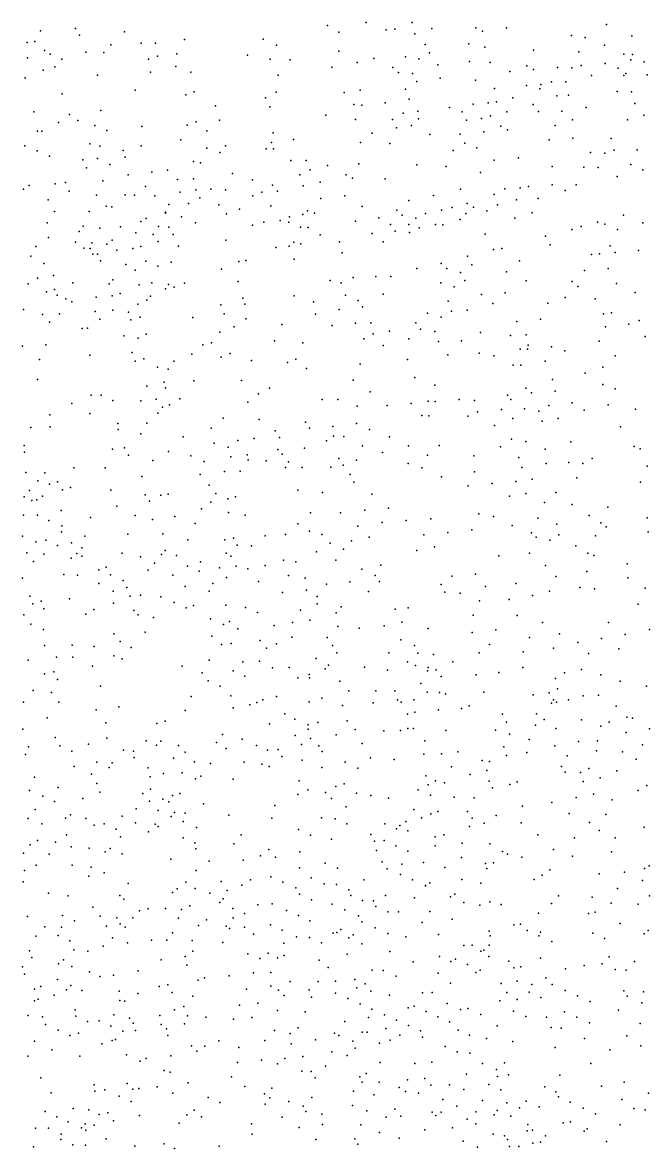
# Model space of a CAD drawing. Header units: inches. Extents: x 1412000 to 4237944, y 4931095 to 14792305.
# Drawn here: x 2823633.2 to 2823715.2, y 9862286.1 to 9862433.2 of the extents above; entities that cross this region are included whole.
import ezdxf

# ---------------------------------------------------------------- set-up
doc = ezdxf.new("R2010")
doc.units = ezdxf.units.IN
doc.header["$MEASUREMENT"] = 0

# ---------------------------------------------------------------- blocks, each defined once
blk = doc.blocks.new('SHORTSTLIDAR')
for p in [(1412084.39, 4931388.64), (1412088.94, 4931388.94), (1412121.93, 4931389.35), (1412126.96, 4931389.73), (1412129.58, 4931388.77), (1412130.7, 4931388.88), (1412132.98, 4931389.71), (1412135.56, 4931388.94), (1412141.3, 4931389.03), (1412142.18, 4931388.59), (1412145.31, 4931389.02), (1412158.4, 4931389.46), (1412082.65, 4931387.12), (1412083.63, 4931387.26), (1412089.49, 4931388.06), (1412095.36, 4931388.51), (1412103.19, 4931387.52), (1412113.5, 4931387.55), (1412123.41, 4931388.46), (1412133.35, 4931388.24), (1412153.82, 4931388.04), (1412155.59, 4931387.77), (1412161.69, 4931388), (1412084.92, 4931386.08), (1412085.65, 4931385.61), (1412090.33, 4931385.85), (1412092.67, 4931385.8), (1412093.59, 4931386.83), (1412097.56, 4931387.03), (1412099.42, 4931387.02), (1412102.2, 4931385.65), (1412115.24, 4931386.78), (1412123.37, 4931385.97), (1412134.66, 4931386.86), (1412135.24, 4931385.78), (1412140.41, 4931386.95), (1412142.48, 4931386.51), (1412148.83, 4931386.12), (1412154.79, 4931385.9), (1412158.12, 4931386.75), (1412082.68, 4931385.12), (1412087.19, 4931384.92), (1412098.52, 4931384.92), (1412099.69, 4931385.33), (1412111.44, 4931385.44), (1412114.43, 4931384.92), (1412117.03, 4931384.83), (1412125.8, 4931384.51), (1412127.97, 4931385.04), (1412132.09, 4931385.24), (1412133.84, 4931384.97), (1412136.35, 4931384.19), (1412140.47, 4931384.65), (1412143.19, 4931384.51), (1412158.21, 4931384.37), (1412160.67, 4931385.57), (1412161.55, 4931384.84), (1412161.79, 4931385.56), (1412163.33, 4931384.61), (1412084.71, 4931383.48), (1412086.25, 4931383.94), (1412091.85, 4931382.83), (1412098.78, 4931383.25), (1412102.06, 4931383.97), (1412104.04, 4931383.22), (1412115.46, 4931382.85), (1412122.48, 4931383.9), (1412130.46, 4931383.85), (1412131.21, 4931383.19), (1412133.01, 4931383.06), (1412145.75, 4931383.32), (1412147.96, 4931384.07), (1412148.85, 4931383.58), (1412151.99, 4931383.85), (1412153.87, 4931383.81), (1412155.09, 4931384.13), (1412156.43, 4931382.82), (1412159.91, 4931383.75), (1412160.67, 4931382.79), (1412160.9, 4931383.06), (1412163.71, 4931382.87), (1412082.38, 4931382.51), (1412133.59, 4931382.03), (1412136.62, 4931382.44), (1412141.27, 4931382.18), (1412147.93, 4931381.48), (1412149.8, 4931381.61), (1412151.18, 4931381.98), (1412153.09, 4931381.97), (1412087.22, 4931380.41), (1412096.76, 4931380.9), (1412103.38, 4931380.29), (1412104.46, 4931380.68), (1412113.82, 4931379.89), (1412115.18, 4931380.61), (1412124.09, 4931380.58), (1412126.18, 4931380.89), (1412132.12, 4931381), (1412132.59, 4931379.73), (1412143.73, 4931381.12), (1412146.14, 4931379.88), (1412149.66, 4931381.04), (1412151.89, 4931380.14), (1412153.42, 4931380.22), (1412159.78, 4931380.72), (1412161.64, 4931380.68), (1412107.27, 4931378.82), (1412114.36, 4931378.72), (1412125.35, 4931379), (1412126.39, 4931378.92), (1412129.47, 4931379.21), (1412137.86, 4931378.64), (1412140.96, 4931379.04), (1412142.92, 4931379.23), (1412144.01, 4931379.35), (1412148.8, 4931379.02), (1412155.75, 4931378.62), (1412162.08, 4931379.14), (1412083.5, 4931378.07), (1412088.16, 4931377.7), (1412089.27, 4931376.9), (1412092.29, 4931378.23), (1412107.77, 4931376.96), (1412121.71, 4931377.61), (1412125.57, 4931377.05), (1412130.41, 4931377.03), (1412131.79, 4931377.86), (1412133.72, 4931378.12), (1412133.8, 4931377.13), (1412139.5, 4931378.05), (1412140.08, 4931376.97), (1412142.05, 4931377.19), (1412143.23, 4931377.53), (1412145.37, 4931378.06), (1412149.52, 4931378.1), (1412152.53, 4931378.15), (1412153.93, 4931377.01), (1412161.15, 4931377.02), (1412163.29, 4931377.61), (1412083.97, 4931375.54), (1412084.55, 4931375.54), (1412086.73, 4931376.64), (1412091.49, 4931376.27), (1412093.05, 4931375.6), (1412097.63, 4931376.14), (1412103.56, 4931376.29), (1412104.73, 4931376.73), (1412106.14, 4931375.57), (1412114.8, 4931375.33), (1412130.95, 4931375.98), (1412132.91, 4931376.25), (1412142.34, 4931375.46), (1412144.58, 4931376.2), (1412145.45, 4931375.72), (1412151.69, 4931376.27), (1412090.85, 4931373.87), (1412102.74, 4931374.4), (1412114.59, 4931374.03), (1412117.47, 4931374.45), (1412126.21, 4931374.05), (1412127.77, 4931375.28), (1412130.05, 4931373.9), (1412135.29, 4931375.1), (1412139.27, 4931375.12), (1412139.88, 4931373.94), (1412150.88, 4931374.39), (1412153.99, 4931374.62), (1412159, 4931374.59), (1412082.35, 4931373.62), (1412083.93, 4931372.94), (1412092.14, 4931373.56), (1412095.17, 4931373), (1412097.53, 4931373.63), (1412106.13, 4931373.3), (1412107.82, 4931372.74), (1412108.56, 4931373.61), (1412113.88, 4931373.23), (1412114.86, 4931373.2), (1412138.35, 4931373.02), (1412141.44, 4931373.37), (1412156.28, 4931372.76), (1412158.16, 4931372.67), (1412159.39, 4931373.03), (1412162.42, 4931373.1), (1412085.54, 4931372.25), (1412089.93, 4931371.77), (1412091.82, 4931371.97), (1412093.46, 4931371.17), (1412095.47, 4931372.13), (1412104.39, 4931371.56), (1412105.3, 4931371.39), (1412117.13, 4931371.7), (1412119.13, 4931371.7), (1412121.89, 4931371.02), (1412126.01, 4931371.27), (1412133.57, 4931371.11), (1412137.43, 4931370.92), (1412143.7, 4931371.72), (1412146.87, 4931372.04), (1412151.28, 4931370.91), (1412161.56, 4931371.19), (1412090.39, 4931370.74), (1412095.85, 4931369.83), (1412098.94, 4931370.18), (1412101, 4931370.41), (1412109.5, 4931369.98), (1412118.31, 4931369.81), (1412119.65, 4931370.48), (1412124.37, 4931369.84), (1412141.93, 4931370.11), (1412155.43, 4931370.84), (1412157.32, 4931370.76), (1412159.78, 4931369.59), (1412163.14, 4931370.49), (1412082.17, 4931367.95), (1412082.9, 4931368.41), (1412086.28, 4931368.64), (1412087.65, 4931368.81), (1412092.52, 4931369.05), (1412098.1, 4931368.28), (1412102.28, 4931369.19), (1412104.39, 4931369.3), (1412112.1, 4931369.17), (1412114.7, 4931368.45), (1412118.72, 4931368.36), (1412120.94, 4931368.88), (1412125.17, 4931369.38), (1412129.43, 4931369.29), (1412139.28, 4931367.95), (1412145.09, 4931368.01), (1412147.1, 4931368.14), (1412148.19, 4931368.28), (1412151.3, 4931368.5), (1412154.41, 4931368.51), (1412085.38, 4931366.55), (1412088.14, 4931367.7), (1412091.69, 4931367.15), (1412095.46, 4931367.19), (1412096.68, 4931367.18), (1412099.32, 4931367.09), (1412102.64, 4931367.55), (1412104.7, 4931367.86), (1412105.2, 4931366.8), (1412106.66, 4931367.93), (1412108.56, 4931367.84), (1412112.15, 4931367.07), (1412113.32, 4931367.57), (1412115.36, 4931367.69), (1412121.04, 4931366.73), (1412124.17, 4931367.08), (1412132.54, 4931366.48), (1412135.75, 4931367.11), (1412143.68, 4931367.25), (1412146.62, 4931366.53), (1412149.46, 4931366.72), (1412152.98, 4931367.79), (1412086.2, 4931365.01), (1412090.74, 4931365.01), (1412092.99, 4931365.72), (1412093.73, 4931365.64), (1412101.16, 4931365.92), (1412103.74, 4931366.06), (1412107.69, 4931365.89), (1412110.41, 4931365.32), (1412114.52, 4931365.78), (1412119.3, 4931365.1), (1412126.46, 4931365.7), (1412130.98, 4931365.2), (1412136.83, 4931365.19), (1412138.2, 4931365.53), (1412140.17, 4931366.08), (1412141, 4931365.6), (1412142.74, 4931365.1), (1412144.15, 4931365.89), (1412085.26, 4931363.56), (1412097.52, 4931363.71), (1412098.22, 4931364.13), (1412100.72, 4931364.96), (1412100.72, 4931364.81), (1412102.81, 4931364.34), (1412104.67, 4931363.55), (1412108.71, 4931364.7), (1412113.58, 4931363.64), (1412115.71, 4931363.87), (1412116.86, 4931363.64), (1412116.95, 4931364.35), (1412118.68, 4931364.63), (1412120.2, 4931364.83), (1412125.59, 4931363.77), (1412128.64, 4931364.21), (1412131.69, 4931364.56), (1412133.45, 4931364.16), (1412134.73, 4931364.78), (1412139.25, 4931363.98), (1412140, 4931364.76), (1412146.41, 4931364.17), (1412148.65, 4931364.85), (1412157.23, 4931363.62), (1412160.61, 4931364.53), (1412163.14, 4931363.55), (1412089.46, 4931362.41), (1412089.98, 4931363.12), (1412092.12, 4931362.87), (1412094.83, 4931363.03), (1412096.86, 4931362.24), (1412099.79, 4931363.06), (1412101.17, 4931362.99), (1412112.09, 4931363.25), (1412118.37, 4931362.97), (1412119.36, 4931362.93), (1412127.73, 4931362.13), (1412130.16, 4931363.31), (1412130.77, 4931362.47), (1412132.54, 4931363.33), (1412132.65, 4931362.3), (1412133.89, 4931362.88), (1412136.01, 4931363.32), (1412137.01, 4931363.28), (1412142.53, 4931362.06), (1412153.85, 4931362.69), (1412155.06, 4931363.07), (1412158.17, 4931363.36), (1412159.81, 4931362.67), (1412085.45, 4931361.63), (1412088.94, 4931361.03), (1412091.09, 4931360.93), (1412093.05, 4931360.75), (1412093.76, 4931361.28), (1412099.1, 4931362.01), (1412099.78, 4931361.1), (1412101.73, 4931362.04), (1412108.63, 4931361.29), (1412117.52, 4931361.04), (1412118.41, 4931360.78), (1412120.93, 4931361.99), (1412123.47, 4931361.07), (1412129.2, 4931361.05), (1412150.43, 4931361.81), (1412151.03, 4931360.68), (1412083.11, 4931359.21), (1412083.76, 4931360.44), (1412090.05, 4931360.23), (1412090.86, 4931360.21), (1412091.21, 4931359.44), (1412091.84, 4931359.47), (1412094.36, 4931359.96), (1412096.45, 4931360.17), (1412097.51, 4931360.47), (1412102.42, 4931360.51), (1412115.15, 4931360.3), (1412116.91, 4931360.49), (1412123.81, 4931359.63), (1412140.21, 4931359.17), (1412143.63, 4931360.07), (1412144.69, 4931360.19), (1412156.45, 4931359.4), (1412157.46, 4931359.51), (1412158.89, 4931360.56), (1412159.54, 4931359.65), (1412162.59, 4931359.93), (1412084.81, 4931358.22), (1412092.22, 4931358.57), (1412095.54, 4931358.08), (1412098.15, 4931358.55), (1412099.73, 4931357.87), (1412101.48, 4931358.39), (1412110.32, 4931358.47), (1412111.24, 4931358.64), (1412117.56, 4931358.78), (1412136.79, 4931358.22), (1412140.79, 4931358.07), (1412147, 4931358.59), (1412083.97, 4931356.3), (1412086.1, 4931356.66), (1412096.76, 4931357.34), (1412108.06, 4931357.51), (1412125.27, 4931356.39), (1412128.22, 4931356.53), (1412130.19, 4931356.53), (1412133.57, 4931357.57), (1412137.53, 4931357.57), (1412139.3, 4931357.07), (1412145.33, 4931357.16), (1412155.53, 4931357.3), (1412158.62, 4931357.56), (1412082.78, 4931355.58), (1412086.2, 4931354.83), (1412088.63, 4931355.72), (1412093.35, 4931355.56), (1412093.83, 4931356.1), (1412097.27, 4931355.43), (1412098.93, 4931355.69), (1412100.72, 4931354.93), (1412101.11, 4931355.48), (1412101.87, 4931355.12), (1412103.2, 4931355.65), (1412110.23, 4931355.87), (1412122.27, 4931356), (1412123.71, 4931355.69), (1412136.71, 4931355.7), (1412138.49, 4931355.19), (1412139.88, 4931356), (1412147.89, 4931355.96), (1412153.88, 4931355.88), (1412154.64, 4931355.23), (1412159.69, 4931355.61), (1412085.16, 4931354.53), (1412086.58, 4931354.08), (1412087.7, 4931353.6), (1412088.48, 4931353.24), (1412091.66, 4931353.82), (1412093.75, 4931354), (1412094.79, 4931354.3), (1412098.27, 4931353.44), (1412098.78, 4931353.96), (1412110.86, 4931353.69), (1412117.53, 4931354.01), (1412120.1, 4931353.23), (1412124.25, 4931354.08), (1412125.9, 4931353.39), (1412129.19, 4931354.24), (1412137.67, 4931353.31), (1412142.05, 4931354.16), (1412145.16, 4931354.39), (1412152.97, 4931353.79), (1412156.9, 4931353.6), (1412162.13, 4931354.46), (1412082.17, 4931352.22), (1412091.53, 4931351.95), (1412093.84, 4931352.14), (1412095.9, 4931351.89), (1412097.1, 4931352.93), (1412107.96, 4931352.84), (1412111.11, 4931352.9), (1412123.42, 4931352.2), (1412126.5, 4931352.57), (1412138.14, 4931352.02), (1412140.19, 4931352.12), (1412143.53, 4931352.99), (1412150.7, 4931353.04), (1412159.05, 4931351.79), (1412084.66, 4931351.55), (1412085.56, 4931350.55), (1412086.85, 4931351.66), (1412092.15, 4931350.95), (1412096.2, 4931350.86), (1412097.43, 4931351.21), (1412104.31, 4931351.19), (1412108.39, 4931351.66), (1412111.23, 4931350.98), (1412120.34, 4931351.59), (1412125.56, 4931350.45), (1412127.57, 4931350.48), (1412133.44, 4931350.48), (1412134.98, 4931351.73), (1412136.77, 4931351.21), (1412146.67, 4931350.67), (1412149.78, 4931350.96), (1412157.99, 4931351.67), (1412161.32, 4931350.29), (1412162.68, 4931350.78), (1412089.85, 4931349.73), (1412090.54, 4931349.76), (1412098.22, 4931349), (1412107.82, 4931349.25), (1412109.72, 4931349.96), (1412115.92, 4931350.25), (1412122.51, 4931350.11), (1412127.88, 4931349.03), (1412130.02, 4931349.39), (1412134.07, 4931349.65), (1412135.96, 4931349.36), (1412141.91, 4931349.23), (1412147.9, 4931348.92), (1412158.25, 4931349.95), (1412082.03, 4931347.44), (1412085.07, 4931347.59), (1412095.3, 4931348.79), (1412097.16, 4931348.45), (1412105.61, 4931347.62), (1412106.73, 4931347.88), (1412114.99, 4931348.13), (1412118.7, 4931347.84), (1412126.66, 4931348.4), (1412129.2, 4931347.52), (1412132.53, 4931348.4), (1412136.41, 4931348.05), (1412139.43, 4931348.14), (1412145.85, 4931348.81), (1412148.16, 4931347.56), (1412157.43, 4931348.07), (1412163.44, 4931348.7), (1412090.83, 4931346.26), (1412096.35, 4931346.58), (1412104.17, 4931346.37), (1412108, 4931345.97), (1412109.18, 4931346.46), (1412137.66, 4931346.28), (1412141.73, 4931346.49), (1412143.67, 4931346.18), (1412147.09, 4931347.04), (1412148.08, 4931347.03), (1412151.18, 4931347.32), (1412152.96, 4931346.83), (1412159.51, 4931346.14), (1412084.24, 4931345.67), (1412096.76, 4931345.46), (1412097.9, 4931345.79), (1412099.67, 4931344.67), (1412101.08, 4931344.4), (1412101.81, 4931345.47), (1412111.96, 4931345.54), (1412116.67, 4931345.29), (1412117.77, 4931345.74), (1412119.17, 4931344.5), (1412126.16, 4931345.08), (1412132.35, 4931345.69), (1412146.19, 4931344.95), (1412147.17, 4931344.95), (1412150.37, 4931345.45), (1412157.93, 4931344.7), (1412084, 4931343.05), (1412110.65, 4931342.94), (1412125.25, 4931342.99), (1412133.35, 4931343.31), (1412151.34, 4931343.07), (1412155.62, 4931343.91), (1412098.29, 4931342.18), (1412100.56, 4931342.72), (1412100.72, 4931341.96), (1412104.45, 4931342.91), (1412114.32, 4931341.95), (1412127.5, 4931341.46), (1412135.95, 4931342.32), (1412147.86, 4931341.93), (1412151.67, 4931341.54), (1412157.9, 4931342.43), (1412159.52, 4931341.85), (1412091.01, 4931341.02), (1412092.3, 4931341.01), (1412093.85, 4931340.33), (1412097.48, 4931340.29), (1412099.52, 4931340.51), (1412102.61, 4931340.56), (1412111.49, 4931340.09), (1412112.87, 4931341.18), (1412121.2, 4931340.46), (1412123.24, 4931340.47), (1412135.06, 4931340.25), (1412135.97, 4931340.21), (1412139.11, 4931340.47), (1412141.14, 4931340.34), (1412145.45, 4931341), (1412145.89, 4931340.47), (1412148.58, 4931341.31), (1412153.92, 4931340), (1412088.48, 4931339.91), (1412090.84, 4931338.62), (1412099.71, 4931338.67), (1412100.34, 4931339.46), (1412101.23, 4931339.76), (1412125.77, 4931339.59), (1412129.72, 4931339.65), (1412132.87, 4931339.93), (1412141.52, 4931338.84), (1412144.64, 4931339.13), (1412147.67, 4931339.23), (1412149.55, 4931338.93), (1412150.86, 4931339.69), (1412155.49, 4931339.07), (1412158.62, 4931339.77), (1412162.17, 4931339.19), (1412085.59, 4931338.44), (1412094.49, 4931337.31), (1412098.27, 4931337.35), (1412108.27, 4931338.02), (1412112.98, 4931337.85), (1412119.02, 4931337.49), (1412125.71, 4931337.31), (1412134.25, 4931338.37), (1412135.15, 4931338.34), (1412140.25, 4931338.27), (1412143.75, 4931337.07), (1412146.15, 4931337.98), (1412149.97, 4931337.63), (1412152.08, 4931337.95), (1412083.12, 4931336.79), (1412085.65, 4931336.86), (1412094.53, 4931336.54), (1412097.48, 4931335.97), (1412103.02, 4931335.58), (1412106.68, 4931336.7), (1412115.07, 4931336.38), (1412119.57, 4931336.7), (1412122.61, 4931336.94), (1412122.7, 4931335.67), (1412124.06, 4931335.62), (1412127.41, 4931336.52), (1412130.01, 4931335.59), (1412160.24, 4931336.89), (1412082.25, 4931334.42), (1412095.37, 4931334.15), (1412107.07, 4931334.73), (1412108.93, 4931334.24), (1412110.2, 4931335.08), (1412112.33, 4931335.34), (1412115.64, 4931335.49), (1412121.78, 4931335.04), (1412126.49, 4931334.41), (1412132.52, 4931334.4), (1412136.49, 4931334.45), (1412144.55, 4931334.25), (1412145.95, 4931335.27), (1412147.84, 4931334.96), (1412153.71, 4931334.93), (1412162, 4931334.31), (1412082.31, 4931333.56), (1412093.78, 4931333.95), (1412095.88, 4931333.16), (1412101.1, 4931333.65), (1412104.05, 4931333.1), (1412109.28, 4931332.97), (1412111.4, 4931333.23), (1412115.41, 4931333.92), (1412116, 4931333.31), (1412118.89, 4931334.08), (1412123.41, 4931332.74), (1412129.11, 4931333.51), (1412134.97, 4931333.18), (1412141.05, 4931333.08), (1412146.94, 4931332.89), (1412150.36, 4931333.97), (1412156.5, 4931332.73), (1412162.8, 4931334), (1412088.73, 4931331.54), (1412092.84, 4931331.52), (1412099.08, 4931332.49), (1412105.79, 4931332.34), (1412111.52, 4931332.56), (1412113.9, 4931332.44), (1412116.41, 4931331.55), (1412116.83, 4931332.3), (1412118.61, 4931331.55), (1412122.33, 4931331.63), (1412123.94, 4931331.89), (1412125.68, 4931332.53), (1412132.44, 4931332.09), (1412134.26, 4931331.52), (1412147.34, 4931331.58), (1412150.48, 4931332.1), (1412153.47, 4931332.24), (1412155.3, 4931332.07), (1412163.72, 4931331.72), (1412082.48, 4931330.9), (1412084.03, 4931329.82), (1412084.96, 4931330.88), (1412086.59, 4931329.69), (1412097.63, 4931330.37), (1412105.26, 4931330.66), (1412108.43, 4931331.06), (1412110.47, 4931331.1), (1412124.86, 4931330.65), (1412136.82, 4931330.33), (1412141.11, 4931331.01), (1412146.53, 4931329.73), (1412148.65, 4931330.02), (1412154.5, 4931330.2), (1412082.95, 4931328.55), (1412085.55, 4931329.38), (1412087.26, 4931328.63), (1412088.31, 4931328.95), (1412093.59, 4931328.62), (1412106.45, 4931329.24), (1412118.04, 4931328.59), (1412121.24, 4931328.32), (1412125.36, 4931329.64), (1412140.29, 4931329.15), (1412143.43, 4931329.47), (1412151.76, 4931328.3), (1412162.83, 4931329.64), (1412082.25, 4931327.72), (1412083.23, 4931327.24), (1412083.89, 4931327.36), (1412084.63, 4931327.82), (1412098.06, 4931327.98), (1412098.64, 4931327.16), (1412100.12, 4931327.95), (1412101.08, 4931328.06), (1412106.66, 4931327.03), (1412107.32, 4931328.16), (1412108.89, 4931327.48), (1412109.9, 4931327.73), (1412127.7, 4931328.07), (1412145.7, 4931327.84), (1412147.85, 4931328.17), (1412150.28, 4931327), (1412082.14, 4931325.33), (1412083.97, 4931325.34), (1412087.09, 4931325.94), (1412094.36, 4931326.52), (1412096.76, 4931325.29), (1412105.42, 4931326.16), (1412108.95, 4931325.67), (1412111.13, 4931325.34), (1412119.68, 4931325.63), (1412123.59, 4931325.62), (1412126.79, 4931325.97), (1412129.89, 4931326.23), (1412141.68, 4931325.49), (1412153.89, 4931326.72), (1412156.12, 4931325.29), (1412158.56, 4931326.4), (1412085.47, 4931324.66), (1412087.19, 4931323.92), (1412090.94, 4931325.03), (1412099.03, 4931324.77), (1412101.96, 4931325.17), (1412104.59, 4931324.26), (1412118.03, 4931324.2), (1412125.87, 4931323.88), (1412129.07, 4931324.38), (1412132.2, 4931324.62), (1412135.43, 4931324.87), (1412143.61, 4931325.17), (1412146.04, 4931323.99), (1412149.39, 4931324.93), (1412151.88, 4931324.16), (1412157.67, 4931324.34), (1412158.36, 4931323.81), (1412163.69, 4931324.98), (1412082.04, 4931322.6), (1412087.12, 4931323.14), (1412090.2, 4931322.57), (1412095.81, 4931322.86), (1412100.4, 4931322.88), (1412109.62, 4931322.33), (1412113.75, 4931322.63), (1412116.43, 4931322.83), (1412119.55, 4931323.24), (1412121.15, 4931322.8), (1412127.36, 4931322.46), (1412134.51, 4931322.78), (1412137.64, 4931323.08), (1412140.79, 4931323.43), (1412148.57, 4931323.04), (1412149.2, 4931322.46), (1412152.16, 4931322.76), (1412156.95, 4931322.65), (1412163.82, 4931323.17), (1412083.76, 4931321.85), (1412085.09, 4931322.06), (1412086.6, 4931321.39), (1412088.44, 4931321.74), (1412089.78, 4931321.06), (1412103.65, 4931322.12), (1412108.48, 4931322.12), (1412110.09, 4931321.42), (1412111.96, 4931321.34), (1412122.25, 4931321.67), (1412124.01, 4931320.91), (1412125.05, 4931322), (1412135.92, 4931321.19), (1412150.97, 4931322.07), (1412154.39, 4931321.32), (1412082.6, 4931320.43), (1412084.83, 4931320.24), (1412088.4, 4931319.73), (1412089.15, 4931320.32), (1412089.77, 4931319.97), (1412095.07, 4931320.39), (1412097.45, 4931319.88), (1412100.2, 4931320.19), (1412100.67, 4931320.72), (1412102.18, 4931320.06), (1412108.64, 4931320.37), (1412109.28, 4931319.96), (1412116.15, 4931319.46), (1412120.48, 4931320.56), (1412123, 4931319.44), (1412133.61, 4931320.7), (1412144.31, 4931320), (1412148.3, 4931320.38), (1412155.97, 4931320.38), (1412156.73, 4931320.07), (1412083.46, 4931319.26), (1412092.01, 4931318.21), (1412092.96, 4931318.55), (1412098.45, 4931318.15), (1412099.27, 4931319.08), (1412103.61, 4931318.68), (1412105.14, 4931318.01), (1412105.29, 4931319.23), (1412107.8, 4931318.45), (1412109.98, 4931318.67), (1412111.5, 4931318.33), (1412113.78, 4931318.75), (1412117.79, 4931319.24), (1412126.4, 4931318.29), (1412128.9, 4931318.78), (1412150.42, 4931318.76), (1412155.8, 4931317.98), (1412161.09, 4931318.97), (1412082.03, 4931317.12), (1412087.43, 4931317.57), (1412089.22, 4931317.48), (1412093.55, 4931317.53), (1412095.18, 4931316.8), (1412101.67, 4931317.49), (1412108.69, 4931317.18), (1412112.87, 4931316.66), (1412116.8, 4931317.43), (1412119.01, 4931317.1), (1412124.83, 4931316.62), (1412128.16, 4931317.46), (1412128.71, 4931316.66), (1412138.15, 4931317.36), (1412141.25, 4931317.62), (1412151.78, 4931317.3), (1412161.2, 4931317.15), (1412092.02, 4931316.41), (1412093.9, 4931315.4), (1412095.69, 4931315.86), (1412103.28, 4931316.03), (1412106.42, 4931315.39), (1412106.92, 4931316.39), (1412116.04, 4931315.23), (1412119.18, 4931315.55), (1412121.78, 4931316.31), (1412127.27, 4931315.38), (1412136.76, 4931316.26), (1412137.24, 4931315.28), (1412139.26, 4931315.13), (1412142.59, 4931316.02), (1412146.55, 4931316.39), (1412150.94, 4931315.4), (1412154.9, 4931315.87), (1412156.81, 4931315.71), (1412163.44, 4931315.78), (1412082.97, 4931314.75), (1412083.37, 4931313.76), (1412084.45, 4931314.08), (1412088.18, 4931314.38), (1412093.93, 4931313.82), (1412096.11, 4931314.76), (1412097.44, 4931314.86), (1412100.12, 4931314.66), (1412101.85, 4931313.9), (1412104.39, 4931313.52), (1412108.6, 4931313.59), (1412120.54, 4931313.74), (1412120.56, 4931314.72), (1412141.77, 4931314.13), (1412145.66, 4931314.32), (1412148.7, 4931314.82), (1412162.54, 4931313.7), (1412082.2, 4931312.33), (1412084.83, 4931313.11), (1412090.29, 4931312.41), (1412091.36, 4931312.99), (1412096.58, 4931312.89), (1412097.14, 4931312.29), (1412103.44, 4931313.21), (1412111.19, 4931313.28), (1412112.74, 4931312.6), (1412118.36, 4931312.93), (1412123.05, 4931312.57), (1412123.7, 4931313.34), (1412130.75, 4931313.04), (1412132.44, 4931313.21), (1412140.95, 4931312.25), (1412146.71, 4931312.24), (1412083.11, 4931311.1), (1412099.17, 4931311.96), (1412106.6, 4931311.8), (1412108.32, 4931311.04), (1412109.08, 4931311.42), (1412114.93, 4931310.93), (1412117.32, 4931311.31), (1412119.59, 4931311.62), (1412123.25, 4931310.78), (1412126.05, 4931310.56), (1412129.3, 4931310.86), (1412131.65, 4931311.35), (1412150.02, 4931311.31), (1412158.65, 4931311.3), (1412084.78, 4931310.37), (1412093.96, 4931309.82), (1412098.09, 4931310.04), (1412106.8, 4931309.51), (1412110.19, 4931310.5), (1412117.26, 4931309.38), (1412121.85, 4931309.35), (1412135.06, 4931310.54), (1412140.83, 4931309.98), (1412143.92, 4931310.34), (1412148.32, 4931309.34), (1412152.25, 4931309.82), (1412157.74, 4931309.21), (1412160.82, 4931309.75), (1412164, 4931310.39), (1412084.91, 4931308.3), (1412088.52, 4931308.36), (1412091.41, 4931308.18), (1412094.8, 4931308.83), (1412096.24, 4931308.05), (1412108.03, 4931308.45), (1412109.32, 4931308.54), (1412113.1, 4931308.96), (1412113.95, 4931307.96), (1412115.22, 4931308.5), (1412122.56, 4931308.29), (1412131.51, 4931309.03), (1412133.3, 4931308.3), (1412143.09, 4931308.44), (1412151.45, 4931307.97), (1412154.66, 4931308.71), (1412160.01, 4931307.87), (1412082.77, 4931306.37), (1412086.48, 4931306.76), (1412088.62, 4931306.79), (1412093.97, 4931306.93), (1412095.07, 4931306.57), (1412106.43, 4931306.39), (1412110.84, 4931306.16), (1412113.01, 4931306.27), (1412120.44, 4931306.6), (1412123.13, 4931307.36), (1412129.92, 4931307.35), (1412132.38, 4931306.18), (1412133.74, 4931307.31), (1412135.78, 4931307.12), (1412138.31, 4931306.16), (1412141.75, 4931307.33), (1412147.51, 4931307.47), (1412156.04, 4931307.26), (1412086.13, 4931304.88), (1412091.17, 4931305.6), (1412102.92, 4931305.59), (1412105.52, 4931304.74), (1412109.56, 4931305), (1412114.71, 4931305.36), (1412116.91, 4931305.43), (1412121.6, 4931305.24), (1412122.03, 4931305.71), (1412126.74, 4931305.45), (1412129.77, 4931305.06), (1412133.43, 4931305.69), (1412135, 4931305), (1412135.05, 4931305.44), (1412136.11, 4931305.12), (1412144.31, 4931304.78), (1412147.46, 4931305.41), (1412152.91, 4931304.71), (1412155.13, 4931305.16), (1412084.89, 4931304.59), (1412086.6, 4931303.85), (1412106.3, 4931303.67), (1412111.12, 4931304.31), (1412118.05, 4931304.06), (1412119.53, 4931304.5), (1412119.54, 4931304.08), (1412123.52, 4931303.64), (1412134.13, 4931303.34), (1412136.75, 4931304.25), (1412141.34, 4931304.45), (1412151.74, 4931304), (1412157.66, 4931304.45), (1412160.17, 4931303.62), (1412083.42, 4931302.42), (1412085.82, 4931302.14), (1412092.21, 4931302.97), (1412107.87, 4931302.97), (1412109.27, 4931301.72), (1412124.69, 4931302.36), (1412128.24, 4931302.36), (1412130.71, 4931302.37), (1412134.96, 4931302.21), (1412136.57, 4931302.15), (1412137.35, 4931302), (1412142.36, 4931302.19), (1412148.79, 4931301.87), (1412150.91, 4931302.11), (1412151.99, 4931302.62), (1412155.34, 4931301.74), (1412157.36, 4931301.8), (1412163.61, 4931303), (1412082.16, 4931300.91), (1412086.79, 4931300.91), (1412094.63, 4931300.27), (1412104.07, 4931301.63), (1412111.74, 4931300.55), (1412112.65, 4931300.86), (1412113.44, 4931301.21), (1412115.26, 4931301.64), (1412119.51, 4931300.94), (1412121.17, 4931301.4), (1412123.86, 4931300.47), (1412127.9, 4931300.81), (1412131.05, 4931301.18), (1412131.55, 4931300.91), (1412133.2, 4931301.2), (1412140.43, 4931300.42), (1412151.18, 4931300.75), (1412151.45, 4931301.18), (1412151.86, 4931300.91), (1412153.41, 4931301.19), (1412159.64, 4931300.39), (1412085.27, 4931298.83), (1412091.68, 4931299.88), (1412103.29, 4931299.8), (1412109.57, 4931300.15), (1412116.35, 4931299.35), (1412132.38, 4931299.32), (1412133.35, 4931299.57), (1412136.41, 4931299.87), (1412139.43, 4931300.06), (1412144.81, 4931299.34), (1412149.22, 4931299.37), (1412161.03, 4931298.95), (1412161.8, 4931298.82), (1412082.09, 4931297.36), (1412092.91, 4931298.18), (1412099.59, 4931298.12), (1412100.7, 4931298.39), (1412114.34, 4931298.04), (1412117.64, 4931298.67), (1412119.36, 4931297.91), (1412119.4, 4931297.35), (1412120.63, 4931298.23), (1412124.48, 4931298.47), (1412125.54, 4931297.33), (1412132.4, 4931297.43), (1412133.14, 4931297.47), (1412145.32, 4931298.28), (1412149.09, 4931297.89), (1412150.26, 4931298.64), (1412151.78, 4931297.43), (1412155.14, 4931298.6), (1412157.65, 4931297.77), (1412158.73, 4931298.3), (1412164.01, 4931297.42), (1412086.3, 4931296.26), (1412093.04, 4931296.19), (1412098.22, 4931295.86), (1412108.2, 4931296.65), (1412110.74, 4931296.07), (1412117.67, 4931296.55), (1412119.7, 4931296.13), (1412123.04, 4931296.62), (1412129.28, 4931297.15), (1412131.45, 4931297.18), (1412134.65, 4931295.85), (1412137.37, 4931297.21), (1412143.89, 4931297.25), (1412145.72, 4931296.71), (1412148.28, 4931296.03), (1412157.23, 4931295.86), (1412160.98, 4931296.94), (1412082.82, 4931295.04), (1412086.89, 4931295.2), (1412088.48, 4931294.51), (1412090.64, 4931295.39), (1412095.23, 4931294.6), (1412096.56, 4931294.48), (1412099.54, 4931295.27), (1412100.1, 4931295.78), (1412102.43, 4931295.25), (1412103.28, 4931294.36), (1412107.41, 4931295.64), (1412108.66, 4931294.83), (1412112.64, 4931295.24), (1412114.05, 4931294.63), (1412115.46, 4931294.7), (1412118.53, 4931295.38), (1412120.79, 4931295.18), (1412121.23, 4931294.46), (1412126.44, 4931295.48), (1412138.97, 4931294.39), (1412144.95, 4931295.06), (1412151.63, 4931295.2), (1412154.72, 4931295.74), (1412157.08, 4931294.52), (1412160.5, 4931294.42), (1412163.11, 4931295.33), (1412082.42, 4931294.05), (1412091.77, 4931293.06), (1412093.76, 4931292.95), (1412096.63, 4931293.67), (1412101.78, 4931293.56), (1412104.52, 4931293.08), (1412111.02, 4931293.07), (1412115.94, 4931293.79), (1412118.6, 4931293.31), (1412124.2, 4931293.03), (1412127.51, 4931293.63), (1412130.63, 4931293.4), (1412134.51, 4931294.08), (1412136.82, 4931294.13), (1412142.15, 4931293.27), (1412143.08, 4931293.13), (1412145.32, 4931293.91), (1412147.98, 4931294.3), (1412153.26, 4931293.86), (1412162.29, 4931293.46), (1412088.8, 4931292.49), (1412091.06, 4931291.5), (1412093.36, 4931292.34), (1412098.47, 4931292.31), (1412100.46, 4931291.55), (1412102.92, 4931291.64), (1412106.62, 4931292.87), (1412113.34, 4931292.77), (1412114.27, 4931292.48), (1412121.17, 4931292.35), (1412125.89, 4931292.28), (1412138.12, 4931292.43), (1412140.56, 4931291.46), (1412142.74, 4931291.97), (1412152.49, 4931292.49), (1412152.98, 4931291.76), (1412155.01, 4931291.69), (1412156.09, 4931292.22), (1412159.75, 4931291.93), (1412083.6, 4931291.09), (1412091.74, 4931290.28), (1412098.73, 4931291.15), (1412104.63, 4931290.88), (1412105.34, 4931291.22), (1412109.56, 4931290.85), (1412118.19, 4931290.63), (1412124.11, 4931290.21), (1412134.77, 4931291.26), (1412135.06, 4931290.11), (1412136.05, 4931290.61), (1412137.2, 4931290.33), (1412143.05, 4931290.58), (1412145.73, 4931290.12), (1412146.69, 4931290.47), (1412155.34, 4931290.52), (1412157.58, 4931290.99), (1412163.65, 4931290.02), (1412082.94, 4931289.36), (1412084.68, 4931288.59), (1412086.68, 4931289.73), (1412092.14, 4931289.12), (1412097.77, 4931288.96), (1412098.77, 4931289.54), (1412101.64, 4931288.68), (1412102.61, 4931288.97), (1412118.03, 4931288.84), (1412119.32, 4931289.42), (1412121.64, 4931289.09), (1412122.99, 4931289.86), (1412125.71, 4931289.01), (1412127.57, 4931288.69), (1412133.77, 4931289.44), (1412135.37, 4931288.74), (1412143.47, 4931289.69), (1412156.67, 4931288.88), (1412162.53, 4931289.33), (1412086.21, 4931287.89), (1412089.92, 4931288.3), (1412098.64, 4931287.95), (1412100.39, 4931288.21), (1412101.17, 4931287.88), (1412105.7, 4931287.59), (1412115.02, 4931287.37), (1412122.45, 4931288.31), (1412124.35, 4931287.22), (1412129.87, 4931288.34), (1412138.47, 4931288.47), (1412141.09, 4931288.4), (1412147.39, 4931287.3), (1412151.24, 4931287.76), (1412154.43, 4931288.45), (1412159.14, 4931288.13), (1412082.76, 4931285.7), (1412083.68, 4931286.86), (1412087.67, 4931285.71), (1412088.3, 4931286.18), (1412090.33, 4931285.7), (1412095.08, 4931286.01), (1412096.88, 4931286.97), (1412099.78, 4931286.73), (1412101.46, 4931285.97), (1412101.91, 4931286.49), (1412103.28, 4931286.4), (1412109.01, 4931286.13), (1412114.64, 4931285.74), (1412121.11, 4931285.78), (1412122.9, 4931285.66), (1412133.18, 4931286.88), (1412134.18, 4931285.79), (1412135.44, 4931286.3), (1412136.35, 4931286.61), (1412140.22, 4931286.59), (1412140.84, 4931285.75), (1412143.97, 4931286.1), (1412153.5, 4931286.32), (1412158.31, 4931286.21), (1412084.55, 4931284.99), (1412091.39, 4931284.8), (1412092.69, 4931284.99), (1412094.27, 4931284.29), (1412096.81, 4931285.13), (1412099.37, 4931284.94), (1412099.75, 4931284.64), (1412103.05, 4931285.28), (1412104.77, 4931284.53), (1412118.1, 4931284.23), (1412124.43, 4931284.97), (1412129.39, 4931285), (1412130.95, 4931284.32), (1412131.35, 4931284.79), (1412132.16, 4931285.28), (1412132.41, 4931284.08), (1412140.46, 4931284.64), (1412142.39, 4931285.06), (1412147.22, 4931285.1), (1412156.16, 4931285.16), (1412157.42, 4931284.14), (1412163.3, 4931284.54), (1412083.98, 4931282.82), (1412086.35, 4931282.59), (1412087.78, 4931283.55), (1412094.83, 4931283.29), (1412098.49, 4931283.96), (1412103.03, 4931283.18), (1412110.63, 4931283.55), (1412119.69, 4931283.53), (1412122.44, 4931282.98), (1412127.56, 4931283.6), (1412128.05, 4931282.73), (1412129.33, 4931282.81), (1412136, 4931283.29), (1412137.11, 4931283.55), (1412149.39, 4931283.54), (1412154.19, 4931283.18), (1412159.52, 4931283.14), (1412082.15, 4931281.15), (1412083.03, 4931282.23), (1412088.38, 4931282), (1412090.76, 4931281.81), (1412092.83, 4931281.33), (1412093.5, 4931281.76), (1412104.57, 4931282.49), (1412104.71, 4931281.74), (1412109.67, 4931282.36), (1412114.26, 4931281.64), (1412118.31, 4931281.32), (1412128.33, 4931281.5), (1412130.86, 4931282.13), (1412132.42, 4931281.43), (1412136, 4931282.11), (1412139.53, 4931282.48), (1412143.14, 4931282.38), (1412144.8, 4931281.36), (1412151.47, 4931281.62), (1412159.06, 4931281.32), (1412085.5, 4931281.03), (1412095.05, 4931281.07), (1412101.43, 4931280.37), (1412106.45, 4931280.09), (1412110.9, 4931280.23), (1412113.15, 4931280.83), (1412115.1, 4931280.63), (1412121.62, 4931279.87), (1412129.06, 4931280.04), (1412131.61, 4931279.7), (1412134.47, 4931279.92), (1412139.45, 4931280.59), (1412142.59, 4931279.81), (1412143.63, 4931279.91), (1412145.43, 4931281.03), (1412147.34, 4931280.64), (1412153.93, 4931280.78), (1412082.31, 4931278.89), (1412083.8, 4931279.6), (1412088.51, 4931279.61), (1412091.01, 4931279.33), (1412092.72, 4931278.58), (1412104.73, 4931278.91), (1412118.26, 4931279.22), (1412123.21, 4931279.18), (1412129.71, 4931279.12), (1412131.44, 4931278.35), (1412137.26, 4931279.28), (1412142.73, 4931279.14), (1412149.97, 4931278.26), (1412150.97, 4931278.98), (1412157.41, 4931278.47), (1412160.76, 4931278.66), (1412163.37, 4931279.16), (1412163.95, 4931279.51), (1412082.12, 4931277.4), (1412090.71, 4931278.15), (1412095.86, 4931277.18), (1412103.37, 4931277.36), (1412108.01, 4931277.46), (1412110.7, 4931276.96), (1412111.85, 4931277.66), (1412114.5, 4931278.07), (1412116.07, 4931277.37), (1412119.76, 4931277.93), (1412121.47, 4931277.16), (1412123.09, 4931277.08), (1412126.64, 4931277.67), (1412133.02, 4931277.67), (1412134.73, 4931276.94), (1412134.74, 4931276.9), (1412135.27, 4931277.26), (1412139.46, 4931277.71), (1412141.94, 4931277.22), (1412148.93, 4931277.7), (1412163.11, 4931277.59), (1412085.45, 4931275.92), (1412088, 4931275.57), (1412094.76, 4931275.61), (1412101.65, 4931276.01), (1412102.26, 4931276.48), (1412104.59, 4931276.56), (1412106.54, 4931275.95), (1412108.8, 4931276.26), (1412117.78, 4931276.61), (1412118.23, 4931275.78), (1412124.68, 4931276.37), (1412124.95, 4931275.62), (1412129.48, 4931275.62), (1412133.27, 4931275.34), (1412137.99, 4931275.47), (1412138.57, 4931275.81), (1412152.11, 4931275.58), (1412156.5, 4931275.4), (1412159.84, 4931276.54), (1412164.01, 4931275.57), (1412091.24, 4931274.11), (1412095.29, 4931275.14), (1412098.47, 4931273.86), (1412100.74, 4931273.94), (1412102.82, 4931273.79), (1412103.92, 4931274.26), (1412107.81, 4931274.69), (1412108.25, 4931275.2), (1412109.54, 4931273.94), (1412112.82, 4931274.39), (1412114.66, 4931274.53), (1412119.8, 4931275.07), (1412122.5, 4931274.51), (1412126.48, 4931274.95), (1412127.94, 4931274.92), (1412128.23, 4931274.17), (1412139.72, 4931274.7), (1412141.84, 4931274.36), (1412143.14, 4931274.78), (1412144.62, 4931274.43), (1412151.21, 4931274.59), (1412158.99, 4931274.6), (1412162.55, 4931274.49), (1412082.68, 4931272.89), (1412087.26, 4931273.02), (1412088.83, 4931272.3), (1412092.18, 4931272.93), (1412094.38, 4931272.7), (1412096.45, 4931272.72), (1412097.33, 4931273.6), (1412102.44, 4931272.65), (1412106.1, 4931272.43), (1412109.56, 4931272.69), (1412111.07, 4931273.25), (1412116.56, 4931273.68), (1412118.11, 4931273), (1412119.62, 4931272.32), (1412124.19, 4931273.73), (1412125.95, 4931272.98), (1412129.78, 4931273.49), (1412131.19, 4931273.47), (1412135.28, 4931273.52), (1412138.22, 4931272.55), (1412149.5, 4931273.3), (1412156.04, 4931273.29), (1412156.92, 4931273.44), (1412084.97, 4931271.52), (1412087.13, 4931271.5), (1412093.03, 4931271.61), (1412094.82, 4931271.91), (1412095.46, 4931271.47), (1412105.06, 4931271.69), (1412108.67, 4931271.61), (1412109.09, 4931271.3), (1412111.06, 4931271.47), (1412114.45, 4931271.77), (1412115.99, 4931271.09), (1412123.67, 4931271.17), (1412126.4, 4931272.17), (1412128.13, 4931271.4), (1412134.27, 4931272.09), (1412143.06, 4931270.98), (1412146.27, 4931271.81), (1412147.16, 4931271.86), (1412148, 4931271.06), (1412149.76, 4931270.83), (1412160.18, 4931271.98), (1412163.83, 4931271.04), (1412083.77, 4931270.31), (1412086.7, 4931270.4), (1412088.22, 4931269.72), (1412093.79, 4931270.08), (1412095.74, 4931269.44), (1412098.9, 4931269.79), (1412100.89, 4931269.79), (1412101.63, 4931270.76), (1412104.21, 4931269.75), (1412108.21, 4931269.5), (1412112.23, 4931270.58), (1412116.22, 4931269.41), (1412117.87, 4931270.24), (1412119.56, 4931270.13), (1412121.12, 4931269.44), (1412122.67, 4931270.7), (1412123.13, 4931270.78), (1412124.69, 4931270.09), (1412125.25, 4931270.47), (1412129.8, 4931270.66), (1412132.13, 4931270.2), (1412136.44, 4931270.53), (1412143.19, 4931270.37), (1412149.54, 4931270.37), (1412151.26, 4931269.61), (1412156.59, 4931270.7), (1412158.13, 4931270.02), (1412163.31, 4931270.61), (1412082.95, 4931268.4), (1412088.75, 4931268.51), (1412090.55, 4931268.35), (1412092.59, 4931268.98), (1412104.32, 4931268.36), (1412111.51, 4931268.02), (1412114.16, 4931268.08), (1412124.48, 4931267.96), (1412126.41, 4931269.32), (1412130.06, 4931268.32), (1412139.73, 4931269.09), (1412140.83, 4931269.15), (1412141.96, 4931268.34), (1412142.35, 4931268.48), (1412143.04, 4931269.14), (1412083.23, 4931267.51), (1412086.73, 4931266.7), (1412087.41, 4931267.2), (1412100.16, 4931267.22), (1412103.29, 4931267.63), (1412103.52, 4931266.51), (1412113.07, 4931267.4), (1412115.36, 4931267.47), (1412116.24, 4931267.77), (1412120.83, 4931267.16), (1412133.11, 4931266.94), (1412136.54, 4931267.67), (1412138.03, 4931267), (1412138.64, 4931267.3), (1412140.2, 4931266.6), (1412143.01, 4931267.64), (1412145.64, 4931267.02), (1412149.76, 4931267.45), (1412155.45, 4931266.48), (1412157.83, 4931266.71), (1412158.76, 4931267.59), (1412162.06, 4931267.01), (1412082.03, 4931266.28), (1412082.28, 4931265.36), (1412088.49, 4931266.35), (1412090.8, 4931265.66), (1412092.15, 4931265.05), (1412093.91, 4931265.22), (1412097.15, 4931265.77), (1412109.07, 4931265.14), (1412112.25, 4931265.52), (1412114.52, 4931265.54), (1412122.01, 4931266.21), (1412127.74, 4931265.88), (1412129.18, 4931265.83), (1412130.9, 4931265.06), (1412136.36, 4931265.49), (1412141.29, 4931265.56), (1412141.87, 4931265.85), (1412146.28, 4931266.19), (1412147.18, 4931266.32), (1412153.02, 4931266.02), (1412159.52, 4931265.97), (1412160.94, 4931265.86), (1412084.42, 4931263.75), (1412086.6, 4931264.63), (1412088.33, 4931263.85), (1412099.89, 4931263.71), (1412101.02, 4931263.95), (1412104.98, 4931264.57), (1412105.82, 4931264.86), (1412114.5, 4931263.78), (1412117.01, 4931264.37), (1412120.68, 4931264.37), (1412122.94, 4931264.43), (1412125.48, 4931264.66), (1412125.76, 4931263.55), (1412126.83, 4931264.06), (1412138, 4931264.17), (1412144.6, 4931264.1), (1412146.72, 4931264.42), (1412148.63, 4931264), (1412150.45, 4931264.87), (1412151.28, 4931263.97), (1412083.61, 4931263.4), (1412084.08, 4931262.07), (1412086.18, 4931262.59), (1412087.77, 4931263.3), (1412089.79, 4931263.19), (1412094.69, 4931263.14), (1412097.1, 4931262.82), (1412101.62, 4931262.93), (1412104.3, 4931262.47), (1412111.31, 4931263.37), (1412115.49, 4931263.25), (1412116.23, 4931262.54), (1412119.5, 4931263.28), (1412119.8, 4931262.32), (1412122.96, 4931262.85), (1412124.58, 4931262.18), (1412127.57, 4931263.12), (1412130.03, 4931262.6), (1412134.33, 4931262.92), (1412135.6, 4931262.94), (1412145.35, 4931262.94), (1412146.71, 4931262.02), (1412148.26, 4931263), (1412149.82, 4931262.31), (1412152.98, 4931263.22), (1412154.58, 4931262.53), (1412160.65, 4931263.15), (1412161.1, 4931262.45), (1412163.22, 4931263.04), (1412083.59, 4931261.84), (1412088.91, 4931260.69), (1412094.77, 4931261.91), (1412095.42, 4931261.8), (1412101.9, 4931260.66), (1412103.11, 4931261.12), (1412110.41, 4931261.3), (1412112.8, 4931261.53), (1412115.39, 4931260.59), (1412126.18, 4931261.47), (1412127.7, 4931260.78), (1412132.47, 4931260.92), (1412133.26, 4931261.16), (1412137.54, 4931261.49), (1412139.29, 4931260.72), (1412140.28, 4931260.85), (1412144.46, 4931261.87), (1412156.27, 4931261.77), (1412159.96, 4931260.63), (1412163.02, 4931261.61), (1412082.76, 4931259.93), (1412084.63, 4931259.76), (1412089.02, 4931259.85), (1412090.54, 4931259.17), (1412092.07, 4931259.25), (1412093.97, 4931260.04), (1412096.04, 4931259.59), (1412099.98, 4931259.93), (1412103.61, 4931259.88), (1412105.99, 4931259.72), (1412109.62, 4931259.45), (1412112, 4931259.67), (1412118.98, 4931260.43), (1412124.18, 4931259.15), (1412127.29, 4931259.68), (1412129.38, 4931260.02), (1412130.95, 4931259.32), (1412134.82, 4931260.46), (1412136.32, 4931259.78), (1412137.87, 4931259.09), (1412141.96, 4931260.09), (1412146.25, 4931260.51), (1412147.85, 4931259.8), (1412150.56, 4931259.74), (1412152.89, 4931260.43), (1412154.49, 4931259.72), (1412085.05, 4931258.76), (1412086.71, 4931258.01), (1412089.37, 4931257.62), (1412093.6, 4931258.56), (1412095.15, 4931257.87), (1412096.51, 4931258.93), (1412096.82, 4931257.99), (1412100.15, 4931258.75), (1412100.87, 4931258.18), (1412103.23, 4931258.87), (1412114.97, 4931257.98), (1412117.03, 4931257.57), (1412118.06, 4931258.31), (1412122.84, 4931257.63), (1412126.45, 4931257.77), (1412127.1, 4931257.75), (1412129.55, 4931258.24), (1412132.51, 4931258.62), (1412134.06, 4931257.93), (1412139, 4931258.03), (1412144.09, 4931258.59), (1412151.16, 4931258.35), (1412152.45, 4931258.3), (1412156.18, 4931258.97), (1412162.8, 4931258.88), (1412083.58, 4931256.59), (1412088.22, 4931257.33), (1412092.39, 4931256.25), (1412093.76, 4931256.66), (1412094.18, 4931256.8), (1412101.02, 4931257.34), (1412107.69, 4931256.63), (1412113.71, 4931256.68), (1412117.16, 4931256.24), (1412120.33, 4931256.77), (1412123.39, 4931257.33), (1412125.24, 4931256.57), (1412128.71, 4931256.33), (1412130.11, 4931256.7), (1412131.35, 4931257.39), (1412134.35, 4931257.11), (1412140.48, 4931257.36), (1412142.68, 4931256.93), (1412146.14, 4931256.55), (1412155.53, 4931256.92), (1412161.03, 4931257.3), (1412085.87, 4931255.47), (1412095.62, 4931254.8), (1412101.41, 4931254.68), (1412104.14, 4931255.97), (1412104.81, 4931255.26), (1412105.86, 4931255.93), (1412110.31, 4931255.75), (1412122.47, 4931255.21), (1412124.46, 4931254.72), (1412125.53, 4931255.65), (1412137.29, 4931255.87), (1412138.86, 4931255.18), (1412140.53, 4931255.02), (1412151.68, 4931255.74), (1412158.82, 4931255.46), (1412162.88, 4931255.99), (1412082.71, 4931254.62), (1412089.54, 4931254.62), (1412097.42, 4931253.99), (1412098.2, 4931254.3), (1412110.16, 4931253.78), (1412113.3, 4931254.08), (1412115.35, 4931253.63), (1412116.33, 4931254.34), (1412118.68, 4931254.56), (1412121.65, 4931253.33), (1412128.79, 4931253.79), (1412133.32, 4931253.68), (1412135.56, 4931253.84), (1412142.19, 4931253.68), (1412145.07, 4931253.76), (1412156.36, 4931253.65), (1412084.44, 4931251.79), (1412100.57, 4931252.76), (1412101.35, 4931252.52), (1412109.37, 4931251.94), (1412118.54, 4931252.65), (1412119.77, 4931252.62), (1412120.31, 4931251.77), (1412126.12, 4931251.94), (1412126.98, 4931252.35), (1412134.62, 4931251.72), (1412140.09, 4931252.25), (1412143.99, 4931252.9), (1412144.12, 4931251.95), (1412145.56, 4931252.19), (1412152.29, 4931252.12), (1412091.42, 4931250.88), (1412092.81, 4931250.24), (1412095.7, 4931251.07), (1412096.46, 4931250.29), (1412097.24, 4931250.38), (1412099.64, 4931250.63), (1412103.7, 4931251.14), (1412111.12, 4931250.65), (1412114.65, 4931250.45), (1412126.44, 4931251.23), (1412128.68, 4931251.23), (1412131.26, 4931250.52), (1412132.39, 4931251.53), (1412135.44, 4931250.84), (1412137.85, 4931250.87), (1412139.75, 4931250.26), (1412143, 4931250.93), (1412144.59, 4931250.23), (1412150.33, 4931250.63), (1412157.74, 4931250.72), (1412160.7, 4931251.21), (1412085.78, 4931249.82), (1412091.49, 4931250.07), (1412094.65, 4931249.4), (1412101.7, 4931249.78), (1412106.29, 4931249.24), (1412113.67, 4931249.71), (1412114.39, 4931249.19), (1412119.88, 4931249.22), (1412125.32, 4931250.06), (1412127.95, 4931249.55), (1412132.12, 4931250.01), (1412133.79, 4931249.78), (1412137.01, 4931248.98), (1412142.16, 4931248.82), (1412147.87, 4931248.75), (1412151.78, 4931249.97), (1412152.1, 4931249.29), (1412160.4, 4931248.98), (1412163.9, 4931249.78), (1412084.98, 4931247.39), (1412088.64, 4931247.79), (1412090.7, 4931247.61), (1412096.22, 4931248.7), (1412104.46, 4931247.56), (1412107.83, 4931248.55), (1412113.75, 4931248.35), (1412116.84, 4931248.72), (1412118.74, 4931248.08), (1412119.09, 4931247.37), (1412125.16, 4931248.16), (1412127.05, 4931247.46), (1412130.71, 4931247.7), (1412135.59, 4931247.3), (1412136.78, 4931247.32), (1412138.82, 4931248.1), (1412141.3, 4931247.36), (1412144.11, 4931247.53), (1412145.37, 4931248.53), (1412147.01, 4931247.85), (1412149.58, 4931247.98), (1412153.63, 4931248.6), (1412155.33, 4931247.84), (1412161.97, 4931247.79), (1412163.44, 4931247.61), (1412086.5, 4931246.7), (1412088.02, 4931246.03), (1412092.06, 4931246.99), (1412093.2, 4931247.22), (1412093.93, 4931246.16), (1412097.32, 4931246.85), (1412102.5, 4931245.86), (1412103.52, 4931246.95), (1412105.43, 4931246.69), (1412115.96, 4931246.66), (1412121.17, 4931247.06), (1412129.59, 4931246.67), (1412131.51, 4931246.76), (1412136.09, 4931246.85), (1412140.15, 4931246.4), (1412143.68, 4931246.95), (1412145.88, 4931246.76), (1412152.72, 4931245.93), (1412153.67, 4931246.03), (1412156.96, 4931247.09), (1412083.75, 4931245.2), (1412085.41, 4931245.22), (1412087.08, 4931244.42), (1412089.74, 4931245.26), (1412090.21, 4931245.78), (1412090.32, 4931244.97), (1412091.39, 4931245.59), (1412111.99, 4931245.79), (1412112.04, 4931244.42), (1412118.21, 4931245.32), (1412121.24, 4931245.71), (1412126.28, 4931245.64), (1412128.72, 4931244.64), (1412134.62, 4931245.01), (1412138.26, 4931245.27), (1412141.31, 4931245.79), (1412143.57, 4931244.44), (1412148.03, 4931244.87), (1412148.1, 4931245.7), (1412148.7, 4931244.93), (1412155.47, 4931244.8), (1412155.86, 4931245.14), (1412160.18, 4931245.67), (1412087.05, 4931243.71), (1412088.61, 4931243.03), (1412090.28, 4931242.97), (1412092.97, 4931243.81), (1412100.54, 4931243.17), (1412107.76, 4931242.86), (1412120.38, 4931243.71), (1412125.49, 4931243.8), (1412125.87, 4931243.11), (1412131.26, 4931243.91), (1412139.63, 4931243.52), (1412145.06, 4931244.22), (1412145.43, 4931243.73), (1412148.74, 4931243.26), (1412149.76, 4931243.37), (1412150.4, 4931244.19), (1412158.4, 4931243.49), (1412083.45, 4931242.78), (1412096.7, 4931242.85), (1412101.92, 4931242.56), (1412141.51, 4931242.74), (1412145.7, 4931242.82), (1412146.93, 4931242.81)]:
    blk.add_point(p)

msp = doc.modelspace()

# ---------------------------------------------------------------- block references
msp.add_blockref('SHORTSTLIDAR', (1411551.14, 4931043.5))

doc.saveas('drawing.dxf')
